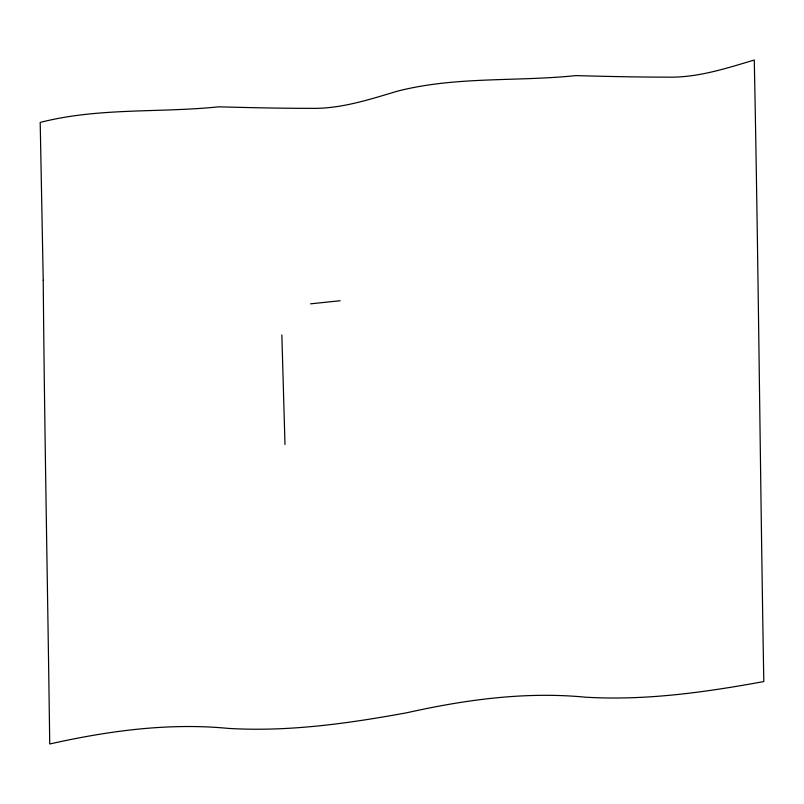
<?xml version="1.0" encoding="UTF-8"?>
<svg xmlns="http://www.w3.org/2000/svg" width="804" height="804" viewBox="0 0 804 804"><rect width="100%" height="100%" fill="white"/><g stroke="black" fill="none" stroke-linecap="round" stroke-linejoin="round"><path stroke-width="1.21" d="M310.535 303.832L340.162 300.736M281.852 334.926L284.988 444.511M43.225 280.294C44.542 434.874 47.717 589.422 49.727 743.981C108.259 730.906 168.207 722.625 228.246 728.384C288.204 732.002 347.921 723.51 406.764 712.776C465.305 699.701 525.243 691.42 585.282 697.168C645.25 700.797 704.957 692.304 763.8 681.571C760.172 474.39 758.453 267.189 754.273 60.019C725.922 68.471 697.38 77.867 667.431 77.134C636.868 77.154 606.306 76.41 575.754 75.616C516.258 81.787 455.697 76.179 397.236 91.224C368.885 99.676 340.343 109.073 310.384 108.349C279.822 108.359 249.27 107.615 218.718 106.831C159.222 113.002 98.661 107.384 40.2 122.429L43.225 280.294"/></g></svg>
